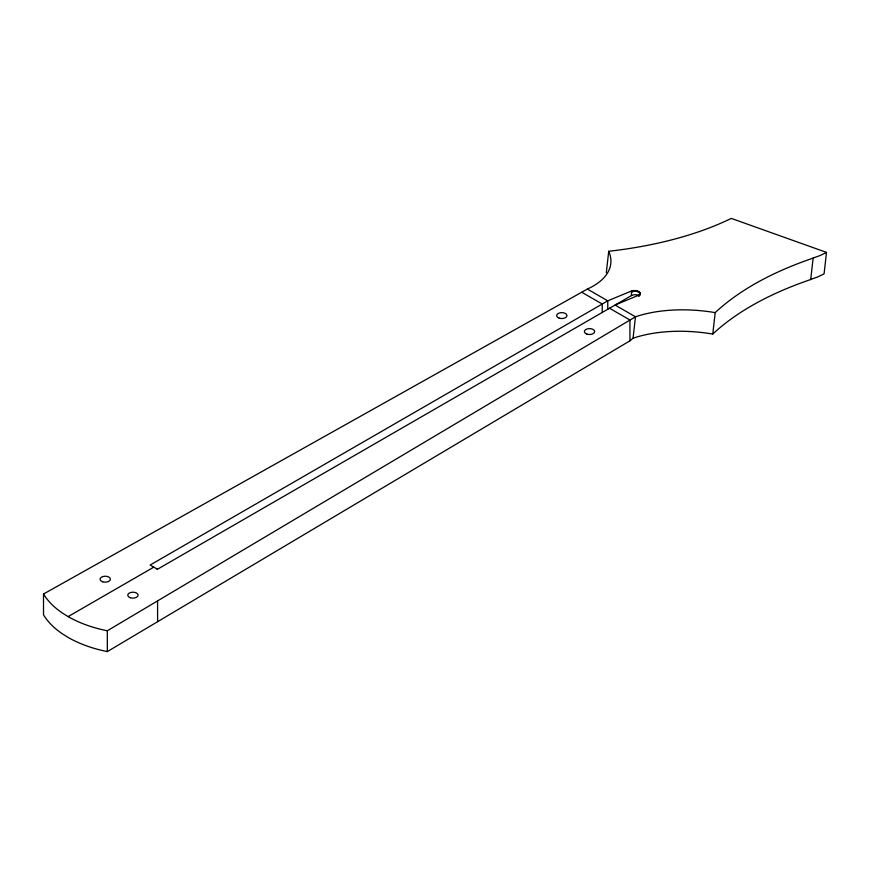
<?xml version="1.0" encoding="UTF-8"?>
<svg xmlns="http://www.w3.org/2000/svg" width="870" height="870" viewBox="0 0 870 870"><rect width="100%" height="100%" fill="white"/><g stroke="black" fill="none" stroke-linecap="round" stroke-linejoin="round"><path stroke-width="1.3" d="M606.303 272.723L608.728 251.289A320.497 157.296 6.4 0 0 731.289 218.403L826.5 252.398L824.086 273.822L817.746 276.932L802.531 282.413A394.023 193.379 6.4 0 0 712.769 334.058A97.353 47.785 6.4 0 0 633.055 338.223L629.945 340.812L107.325 651.597A103.845 59.889 -0.1 0 1 68.132 637.427L62.836 634.143A103.845 59.889 -0.1 0 1 43.522 614.84L43.5 594.025L587.348 289.068A89.305 43.826 6.4 0 0 608.728 251.289M633.055 338.223L635.47 316.8L615.057 305.033L638.754 295.202L640.266 293.516C639.037 290.275 634.339 290.091 631.457 291.004L607.76 300.835L150.14 565.043L157.437 569.252M712.769 334.058L715.183 312.624A394.023 193.379 6.4 0 1 804.946 260.989L820.171 255.508L826.5 252.398M810.699 279.64L813.113 258.216M639.57 294.734L638.754 296.289L638.754 295.202M639.57 295.68L640.092 294.963M632.533 290.678L631.457 292.092C634.186 290.689 639.265 290.689 640.266 294.19L640.092 292.842M632.533 291.613L633.773 290.526M43.5 594.025A103.845 59.889 -0.1 0 0 62.825 613.328L68.11 616.612A103.845 59.889 -0.1 0 0 107.304 630.783L635.47 316.8A97.353 47.785 6.4 0 1 715.183 312.624M633.773 291.319L635.111 290.547M68.11 616.612L153.783 567.153M157.198 569.404L631.468 295.582A5.155 2.969 -0.1 0 1 638.754 295.572M635.111 291.222L636.438 290.743M636.438 291.319L637.688 291.091M637.688 291.613L638.754 291.591L639.57 292.701M587.348 289.068L607.76 300.835L607.771 309.252M581.802 292.266L602.225 304.032L602.225 312.46M609.511 308.23L629.934 319.997L629.945 340.812M639.57 292.179L640.092 293.418M631.457 291.004L631.468 295.582M157.579 600.887L157.6 621.702M107.304 630.783L107.325 651.597M130.359 597.744A5.155 2.969 -0.1 0 0 138.091 595.167A5.155 2.969 -0.1 0 0 130.359 592.59A5.155 2.969 -0.1 0 0 130.359 597.744M586.935 334.134A5.155 2.969 -0.1 0 0 594.667 331.557A5.155 2.969 -0.1 0 0 586.935 328.99A5.155 2.969 -0.1 0 0 586.935 334.134M102.649 581.78A5.155 2.969 -0.1 0 0 110.381 579.202A5.155 2.969 -0.1 0 0 102.649 576.625A5.155 2.969 -0.1 0 0 102.649 581.78M559.225 318.17A5.155 2.969 -0.1 0 0 566.957 315.592A5.155 2.969 -0.1 0 0 559.225 313.026A5.155 2.969 -0.1 0 0 559.225 318.17"/></g></svg>
